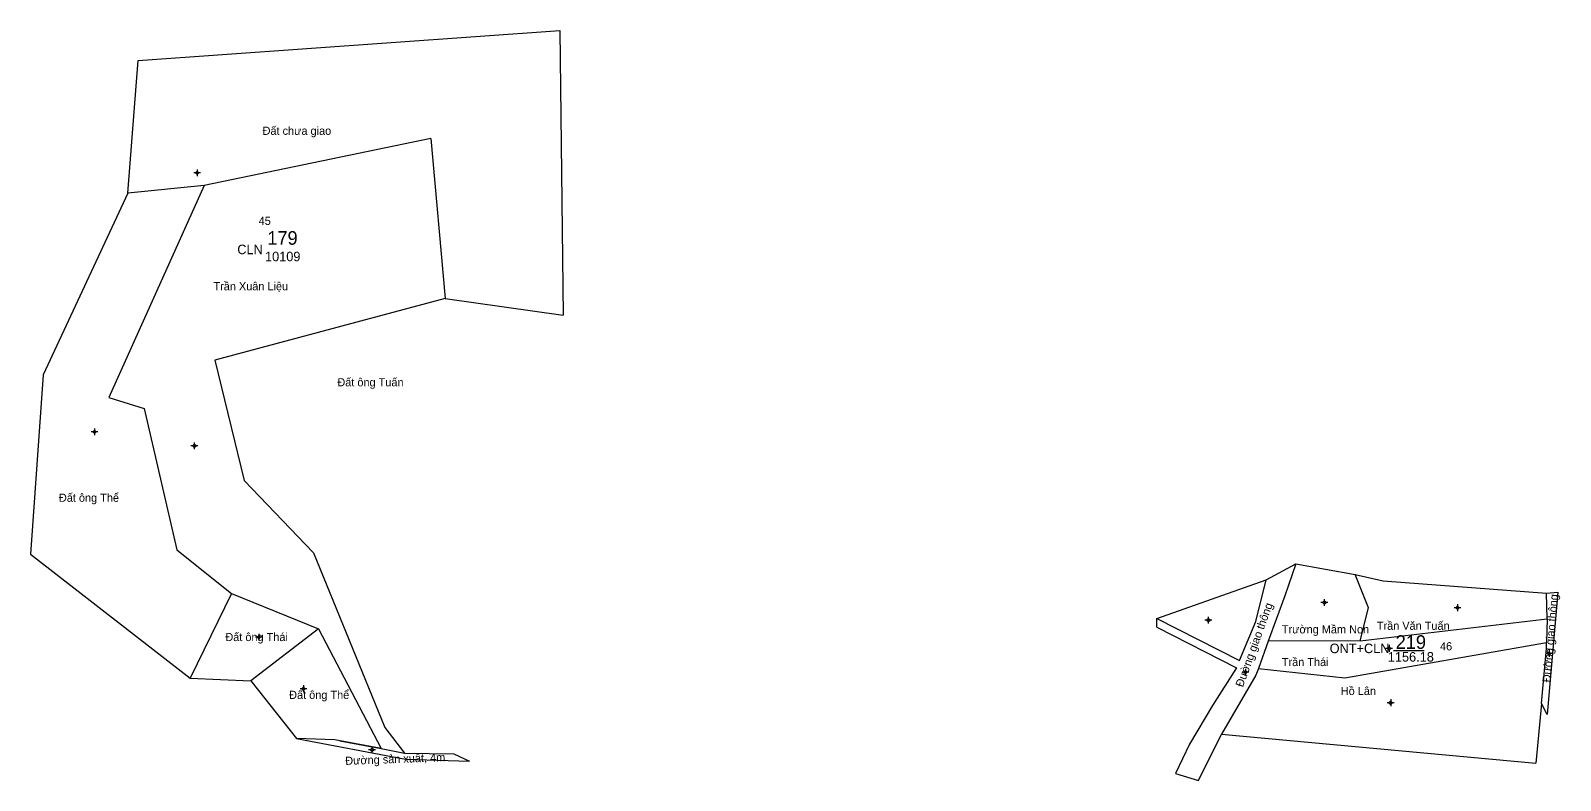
# Model space of a CAD drawing. Extents: x 533586 to 535027, y 1848292 to 1849819.
# Drawn here: x 533586 to 534148, y 1849543 to 1849819 of the extents above; entities that cross this region are included whole.
import ezdxf

# ---------------------------------------------------------------- set-up
doc = ezdxf.new("R2010")
doc.units = 0
for name, color, linetype in [('Level 11', 7, 'Continuous'), ('Level 2', 7, 'Continuous'), ('Level 3', 7, 'Continuous'), ('Level 4', 7, 'Continuous'), ('Level 5', 7, 'Continuous'), ('Level 6', 7, 'Continuous'), ('Level 63', 7, 'Continuous'), ('Level 7', 7, 'Continuous'), ('Level 8', 7, 'Continuous'), ('Level 9', 7, 'Continuous')]:
    doc.layers.add(name, color=color, linetype=linetype)

msp = doc.modelspace()

# ---------------------------------------------------------------- linework, layer by layer
at = {"layer": 'Level 11'}
for p, q in [((533646.775, 1849766.63), (533646.15, 1849766.63)), ((533647.4, 1849767.255), (533646.775, 1849766.63)), ((533646.775, 1849766.63), (533647.4, 1849766.005)), ((533647.4, 1849767.88), (533647.4, 1849767.255)), ((533648.025, 1849766.63), (533647.4, 1849767.255)), ((533647.4, 1849766.005), (533648.025, 1849766.63)), ((533647.4, 1849766.005), (533647.4, 1849765.38)), ((533648.65, 1849766.63), (533648.025, 1849766.63)), ((533609.075, 1849671.41), (533608.45, 1849671.41)), ((533609.7, 1849672.035), (533609.075, 1849671.41)), ((533609.075, 1849671.41), (533609.7, 1849670.785)), ((533609.7, 1849672.66), (533609.7, 1849672.035)), ((533610.325, 1849671.41), (533609.7, 1849672.035)), ((533609.7, 1849670.785), (533610.325, 1849671.41)), ((533609.7, 1849670.785), (533609.7, 1849670.16)), ((533610.95, 1849671.41), (533610.325, 1849671.41)), ((533646.38, 1849667.55), (533646.38, 1849666.925)), ((533645.755, 1849666.3), (533645.13, 1849666.3)), ((533646.38, 1849666.925), (533645.755, 1849666.3)), ((533645.755, 1849666.3), (533646.38, 1849665.675)), ((533647.005, 1849666.3), (533646.38, 1849666.925)), ((533646.38, 1849665.675), (533647.005, 1849666.3)), ((533646.38, 1849665.675), (533646.38, 1849665.05)), ((533647.63, 1849666.3), (533647.005, 1849666.3)), ((534060.865, 1849608.67), (534060.24, 1849608.67)), ((534061.49, 1849609.295), (534060.865, 1849608.67)), ((534060.865, 1849608.67), (534061.49, 1849608.045)), ((534061.49, 1849609.92), (534061.49, 1849609.295)), ((534062.115, 1849608.67), (534061.49, 1849609.295)), ((534061.49, 1849608.045), (534062.115, 1849608.67)), ((534061.49, 1849608.045), (534061.49, 1849607.42)), ((534062.74, 1849608.67), (534062.115, 1849608.67)), ((534109.795, 1849606.78), (534109.17, 1849606.78)), ((534110.42, 1849607.405), (534109.795, 1849606.78)), ((534109.795, 1849606.78), (534110.42, 1849606.155)), ((534110.42, 1849608.03), (534110.42, 1849607.405)), ((534111.045, 1849606.78), (534110.42, 1849607.405)), ((534110.42, 1849606.155), (534111.045, 1849606.78)), ((534110.42, 1849606.155), (534110.42, 1849605.53)), ((534111.67, 1849606.78), (534111.045, 1849606.78)), ((534018.245, 1849602.19), (534017.62, 1849602.19)), ((534018.87, 1849602.815), (534018.245, 1849602.19)), ((534018.245, 1849602.19), (534018.87, 1849601.565)), ((534018.87, 1849603.44), (534018.87, 1849602.815)), ((534019.495, 1849602.19), (534018.87, 1849602.815)), ((534018.87, 1849601.565), (534019.495, 1849602.19)), ((534018.87, 1849601.565), (534018.87, 1849600.94)), ((534020.12, 1849602.19), (534019.495, 1849602.19)), ((533669.505, 1849595.94), (533668.88, 1849595.94)), ((533670.13, 1849596.565), (533669.505, 1849595.94)), ((533669.505, 1849595.94), (533670.13, 1849595.315)), ((533670.13, 1849597.19), (533670.13, 1849596.565)), ((533670.755, 1849595.94), (533670.13, 1849596.565)), ((533670.13, 1849595.315), (533670.755, 1849595.94)), ((533670.13, 1849595.315), (533670.13, 1849594.69)), ((533671.38, 1849595.94), (533670.755, 1849595.94)), ((534084.635, 1849591.82), (534084.01, 1849591.82)), ((534085.26, 1849592.445), (534084.635, 1849591.82)), ((534084.635, 1849591.82), (534085.26, 1849591.195)), ((534085.26, 1849593.07), (534085.26, 1849592.445)), ((534085.885, 1849591.82), (534085.26, 1849592.445)), ((534085.26, 1849591.195), (534085.885, 1849591.82)), ((534085.26, 1849591.195), (534085.26, 1849590.57)), ((534086.51, 1849591.82), (534085.885, 1849591.82)), ((534143.495, 1849589.98), (534142.87, 1849589.98)), ((534144.12, 1849590.605), (534143.495, 1849589.98)), ((534143.495, 1849589.98), (534144.12, 1849589.355)), ((534144.12, 1849591.23), (534144.12, 1849590.605)), ((534144.745, 1849589.98), (534144.12, 1849590.605)), ((534144.12, 1849589.355), (534144.745, 1849589.98)), ((534144.12, 1849589.355), (534144.12, 1849588.73)), ((534145.37, 1849589.98), (534144.745, 1849589.98)), ((534031.905, 1849583.08), (534031.28, 1849583.08)), ((534032.53, 1849583.705), (534031.905, 1849583.08)), ((534031.905, 1849583.08), (534032.53, 1849582.455)), ((534032.53, 1849584.33), (534032.53, 1849583.705)), ((534033.155, 1849583.08), (534032.53, 1849583.705)), ((534032.53, 1849582.455), (534033.155, 1849583.08)), ((534033.78, 1849583.08), (534033.155, 1849583.08)), ((533686.49, 1849577.625), (533685.865, 1849577)), ((533686.49, 1849578.25), (533686.49, 1849577.625)), ((533687.115, 1849577), (533686.49, 1849577.625)), ((534032.53, 1849582.455), (534032.53, 1849581.83)), ((533685.865, 1849577), (533685.24, 1849577)), ((533685.865, 1849577), (533686.49, 1849576.375)), ((533686.49, 1849576.375), (533687.115, 1849577)), ((533686.49, 1849576.375), (533686.49, 1849575.75)), ((533687.74, 1849577), (533687.115, 1849577)), ((534085.245, 1849571.85), (534084.62, 1849571.85)), ((534085.87, 1849572.475), (534085.245, 1849571.85)), ((534085.245, 1849571.85), (534085.87, 1849571.225)), ((534085.87, 1849573.1), (534085.87, 1849572.475)), ((534086.495, 1849571.85), (534085.87, 1849572.475)), ((534085.87, 1849571.225), (534086.495, 1849571.85)), ((534087.12, 1849571.85), (534086.495, 1849571.85)), ((534085.87, 1849571.225), (534085.87, 1849570.6)), ((533711.65, 1849555.145), (533711.025, 1849554.52)), ((533711.65, 1849555.77), (533711.65, 1849555.145)), ((533712.275, 1849554.52), (533711.65, 1849555.145)), ((533711.025, 1849554.52), (533710.4, 1849554.52)), ((533711.025, 1849554.52), (533711.65, 1849553.895)), ((533711.65, 1849553.895), (533712.275, 1849554.52)), ((533711.65, 1849553.895), (533711.65, 1849553.27)), ((533712.9, 1849554.52), (533712.275, 1849554.52))]:
    msp.add_line(p, q, dxfattribs=at)
for centre in [(533647.4, 1849766.63), (533609.7, 1849671.41), (533646.38, 1849666.3), (534061.49, 1849608.67), (534110.42, 1849606.78), (534018.87, 1849602.19), (533670.13, 1849595.94), (534085.26, 1849591.82), (534144.12, 1849589.98), (534032.53, 1849583.08), (533686.49, 1849577), (534085.87, 1849571.85), (533711.65, 1849554.52)]:
    msp.add_circle(centre, 0.15, dxfattribs=at)
at = {"layer": 'Level 6'}
for p, q in [((533733.31, 1849779.31), (533650, 1849762)), ((533733.31, 1849779.31), (533738.53, 1849720.4)), ((533650, 1849762), (533621.93, 1849759.15)), ((533738.53, 1849720.4), (533781.84, 1849714.33)), ((534040.14, 1849617), (534051.07, 1849622.88)), ((534051.07, 1849622.88), (534072.84, 1849618.98)), ((534000, 1849602.82), (534040.14, 1849617)), ((533660, 1849612), (533644.9, 1849580.82)), ((533660, 1849612), (533692, 1849599)), ((534143.29, 1849602.64), (534143.11, 1849612.14)), ((534000, 1849599.64), (534000, 1849602.82)), ((534074.66, 1849594.59), (534143.29, 1849602.64)), ((534143.29, 1849602.64), (534143.15, 1849594.03)), ((533692, 1849599), (533667.2, 1849579.89)), ((533692, 1849599), (533715, 1849555)), ((534040.9, 1849594.46), (534037.28, 1849584.43)), ((534074.66, 1849594.59), (534040.9, 1849594.46)), ((534141.22, 1849571.51), (534143.12, 1849591.76)), ((534143.12, 1849591.76), (534143.15, 1849594.03)), ((533644.9, 1849580.82), (533667.2, 1849579.89)), ((533667.2, 1849579.89), (533683.92, 1849558.64)), ((534141.22, 1849571.51), (534139.17, 1849549.67)), ((533698.05, 1849558.26), (533683.92, 1849558.64)), ((533715, 1849555), (533698.05, 1849558.26)), ((533699.86, 1849557.88), (533715, 1849555)), ((533715, 1849555), (533723.54, 1849553.28)), ((534023.73, 1849560.3), (534139.17, 1849549.67)), ((533723.54, 1849553.28), (533741.72, 1849553.02)), ((533741.72, 1849553.02), (533747.51, 1849550.4))]:
    msp.add_line(p, q, dxfattribs=at)
for points in [[(533621.93, 1849759.15), (533625.71, 1849807.89), (533780.66, 1849818.93), (533781.84, 1849714.33)], [(533621.93, 1849759.15), (533590.89, 1849692.32), (533586.24, 1849626.4), (533644.9, 1849580.82)], [(533650, 1849762), (533615, 1849684), (533628, 1849680), (533640, 1849628), (533660, 1849612)], [(533738.53, 1849720.4), (533653.93, 1849697.74), (533664.73, 1849653.48), (533690.12, 1849627), (533716.32, 1849562.76), (533723.54, 1849553.28)], [(534051.07, 1849622.88), (534047, 1849611.15), (534040.9, 1849594.46)], [(534000, 1849602.82), (534030.33, 1849587.38), (534036.38, 1849601.67), (534040.14, 1849617)], [(534074.66, 1849594.59), (534077.67, 1849606.7), (534072.84, 1849618.98)], [(534072.84, 1849618.98), (534083.09, 1849616.67), (534143.11, 1849612.14)], [(534143.11, 1849612.14), (534147.21, 1849612.43), (534143.37, 1849567.52), (534141.22, 1849571.51)], [(534000, 1849599.64), (534029.26, 1849584.64), (534020.43, 1849570.78), (534011.99, 1849556.62), (534006.83, 1849545.81), (534015.27, 1849543.28), (534023.73, 1849560.3)], [(534037.28, 1849584.43), (534069, 1849581), (534143.15, 1849594.03)], [(534037.28, 1849584.43), (534036.38, 1849581.93), (534023.73, 1849560.3)], [(533683.92, 1849558.64), (533724.01, 1849551.13), (533747.51, 1849550.4)]]:
    msp.add_lwpolyline(points, dxfattribs=at)
at = {"layer": 'Level 9'}
msp.add_line((534086.85, 1849591.03), (534098.14, 1849591.03), dxfattribs=at)

# ---------------------------------------------------------------- texts
at = {"layer": 'Level 2'}
for s, p in [('Đất chưa giao', (533671.46, 1849780.6)), ('Trần Xuân Liệu', (533653.41, 1849723.46)), ('Đất ông Tuấn', (533698.93, 1849688.15)), ('Đất ông Thể', (533596.64, 1849645.71)), ('Trường Mầm Non', (534045.88, 1849597.32)), ('Trần Văn Tuấn', (534080.76, 1849598.64)), ('Đất ông Thái', (533657.78, 1849594.5)), ('Trần Thái', (534045.86, 1849585.31)), ('Hồ Lân', (534067.53, 1849574.67)), ('Đất ông Thể', (533681.22, 1849573.24))]:
    msp.add_text(s, height=3, dxfattribs=at).set_placement(p)
at = {"layer": 'Level 3'}
for s, p in [('CLN', (533662.17, 1849736.73)), ('ONT+CLN', (534063.45, 1849590.07))]:
    msp.add_text(s, height=3.5, dxfattribs=at).set_placement(p)
at = {"layer": 'Level 4'}
for s, p in [('179', (533673.19, 1849740.2)), ('219', (534087.69, 1849591.64))]:
    msp.add_text(s, height=5, dxfattribs=at).set_placement(p)
at = {"layer": 'Level 5'}
for s, p in [('10109', (533672.35, 1849734.13)), ('1156.18', (534084.81, 1849586.96))]:
    msp.add_text(s, height=3.5, dxfattribs=at).set_placement(p)
at = {"layer": 'Level 63'}
for p in [(534000, 1849599.64), (533699.86, 1849557.88)]:
    msp.add_text('D', height=0.01, dxfattribs=at).set_placement(p)
at = {"layer": 'Level 7'}
for s, p in [('45', (533670.01, 1849747.47)), ('46', (534103.99, 1849591.1))]:
    msp.add_text(s, height=3, dxfattribs=at).set_placement(p)
at = {"layer": 'Level 8'}
for s, rotation, p in [('Đường giao thông', 85.11285, (534144.56, 1849579.23)), ('Đường giao thông', 70.15461, (534031.56, 1849577.34)), ('Đường sản xuất, 4m', 2.1211, (533701.87, 1849548.98))]:
    msp.add_text(s, height=3, rotation=rotation, dxfattribs=at).set_placement(p)

doc.saveas('drawing.dxf')
